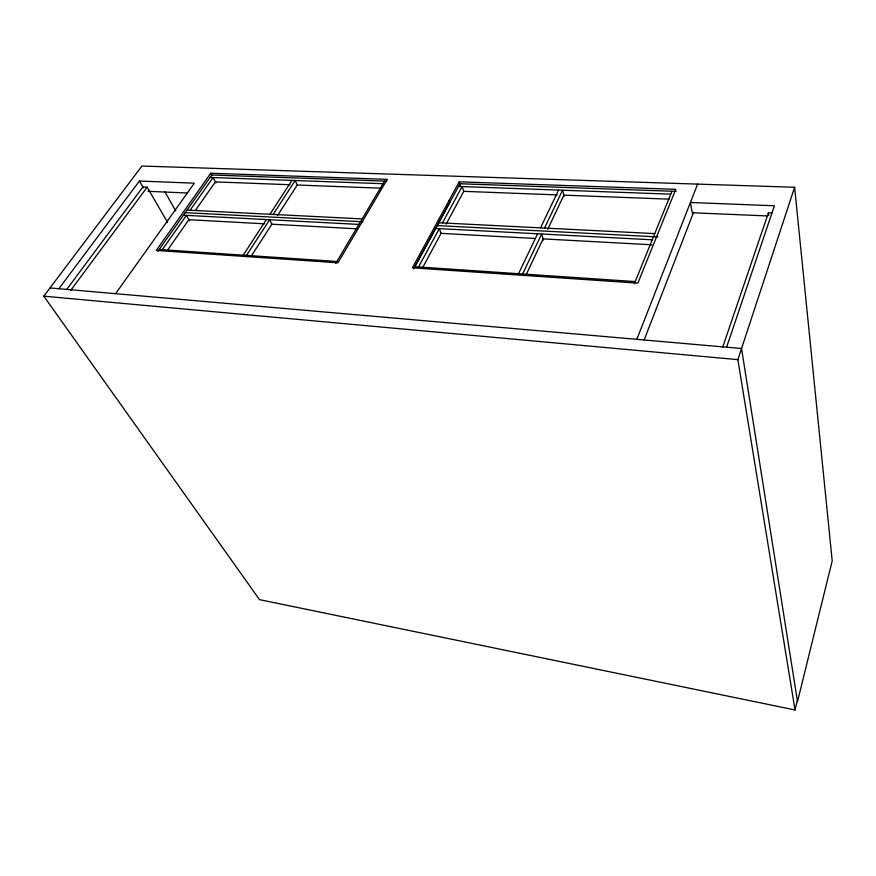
<?xml version="1.0" encoding="UTF-8"?>
<svg xmlns="http://www.w3.org/2000/svg" width="876" height="876" viewBox="0 0 876 876"><rect width="100%" height="100%" fill="white"/><g stroke="black" fill="none" stroke-linecap="round" stroke-linejoin="round"><path stroke-width="1.31" d="M49.998 287.941L741.545 348.517L797.51 701.512L832.2 560.87L794.62 187.267L141.934 166.035L43.8 296.165L259.526 599.655L795.025 709.965L797.346 700.526M795.025 709.965L737.877 359.653L794.62 187.267M726.609 347.203L774.417 205.772L690.408 202.498L692.248 212.758L767.453 215.945M722.667 347.279L768.405 212.868L771.844 213.01M644.199 339.844L693.606 212.233M636.83 339.34L697.614 184.113M634.323 283.758L671.991 191.231M525.896 275.217L543.098 238.896L651.897 244.787M547.719 229.304L563.881 195.151L669.045 199.159M522.611 273.991L541.642 234.001L543.448 240.101M544.543 228.067L562.545 190.234L564.21 196.366M518.515 273.717L537.612 233.782M540.525 227.859L558.592 190.092M422.385 268.089L441.066 233.366L439.292 228.636L418.564 266.972M446.092 224.157L463.754 191.34L462.101 186.588L442.446 222.931M413.68 268.713L449.903 202.17L449.213 200.254M413.855 268.538L459.977 183.752L676.25 191.384M459.243 181.836L412.366 267.826L637.87 283.134L675.779 189.326L459.243 181.836L460.557 185.635M335.76 263.402L384.575 181.091M251.084 256.372L271.878 224.201L269.644 219.734L246.506 255.376M277.561 215.507L297.271 185.011L295.179 180.522L273.159 214.434M243.2 255.157L266.381 219.558M269.896 214.27L291.96 180.401M167.929 249.583L188.844 219.701L264.563 223.807M195.534 210.229L215.354 181.89L289.989 184.737M162.279 249.704L186.413 215.365L189.435 220.763M190.07 210.262L213.076 177.543L215.923 182.964M157.932 251.281L211.839 174.992L386.874 181.168M210.798 173.24L156.267 250.448L337.972 262.778L387.28 179.35L210.798 173.24L212.014 175.561M115.599 293.69L194.33 183.183L139.437 181.047L58.845 288.719M70.573 290.602L147.179 187.157L167.623 222.559M66.992 289.069L142.887 186.982L147.179 187.157M210.065 177.434L383.02 183.708M458.433 186.446L670.797 194.165M297.271 185.011L380.841 188.187M463.754 191.34L557.235 194.899M148.055 191.307L187.65 193.016M187.026 210.109L362.182 218.901M438.723 222.745L654.777 233.607M185.23 212.66L362.894 221.77M437.179 225.592L657.887 236.914M183.369 215.211L358.853 224.409M435.558 228.439L652.182 239.794M271.878 224.201L356.806 228.8M441.066 233.366L534.995 238.458M159.191 249.496L336.91 261.475M414.764 266.72L635.21 281.579M43.8 296.165L737.877 359.653M139.437 181.047L143.368 187.814M164.973 191.921L175.737 210.941M768.405 212.868L768.734 215.584"/></g></svg>
